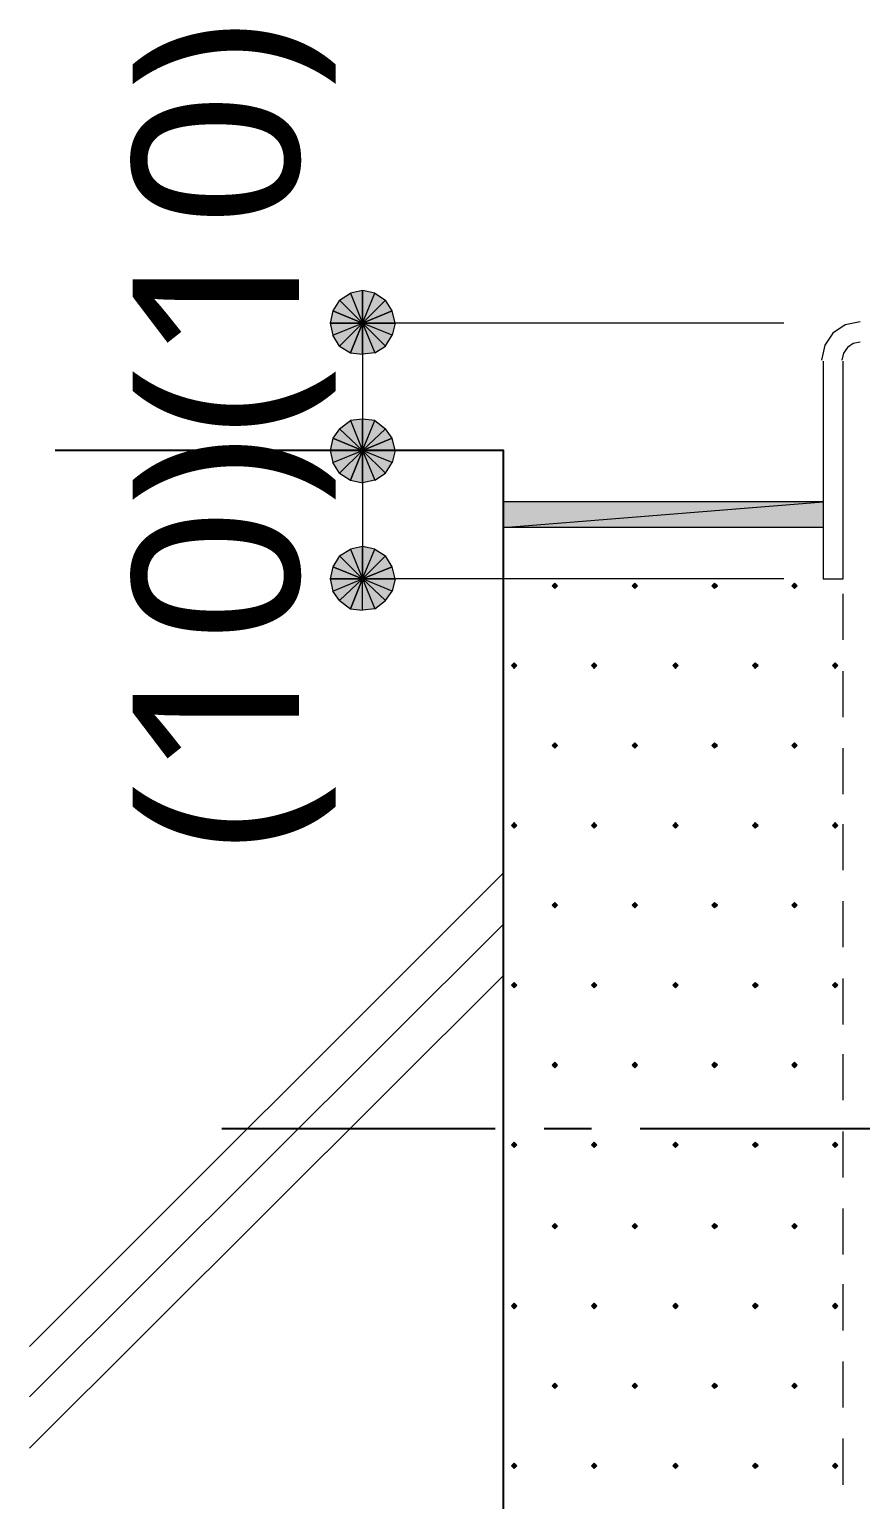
# Model space of a CAD drawing. Header units: millimetres. Extents: x 0 to 420, y 0 to 297.
# Drawn here: x 30.97 to 43.96, y 98.7 to 121.69 of the extents above; entities that cross this region are included whole.
import ezdxf
from ezdxf.enums import TextEntityAlignment as Align

# ---------------------------------------------------------------- set-up
doc = ezdxf.new("R2010")
doc.units = ezdxf.units.MM
doc.styles.add('kst32b', font='NotoSansJP-Variable.ttf')

msp = doc.modelspace()

# ---------------------------------------------------------------- hatches: boundary and pattern name
h = msp.add_hatch(color=7)
h.paths.add_polyline_path([(36.174, 117.602), (35.983, 117.56), (36.174, 117.094), (36.174, 117.602)])
h.paths.add_polyline_path([(35.983, 117.56), (36.174, 117.094), (35.814, 117.454), (35.983, 117.56)])
h.paths.add_polyline_path([(36.174, 117.094), (35.814, 117.454), (35.708, 117.284), (36.174, 117.094)])
h = msp.add_hatch(color=7)
h.paths.add_polyline_path([(36.639, 117.284), (36.534, 117.454), (36.174, 117.094), (36.639, 117.284)])
h.paths.add_polyline_path([(36.534, 117.454), (36.174, 117.094), (36.364, 117.56), (36.534, 117.454)])
h.paths.add_polyline_path([(36.174, 117.094), (36.364, 117.56), (36.174, 117.602), (36.174, 117.094)])
for points in [[(35.708, 117.284), (35.666, 117.094), (36.174, 117.094), (35.708, 117.284)], [(35.708, 115.295), (35.666, 115.104), (36.174, 115.104), (35.708, 115.295)], [(35.708, 113.284), (35.666, 113.093), (36.174, 113.093), (35.708, 113.284)], [(39.18, 113.03), (39.158, 113.009), (39.137, 112.988), (39.158, 112.966), (39.18, 112.945), (39.201, 112.966), (39.222, 112.988), (39.201, 113.009), (39.18, 113.03)], [(40.428, 113.03), (40.407, 113.009), (40.386, 112.988), (40.407, 112.966), (40.428, 112.945), (40.45, 112.966), (40.471, 112.988), (40.45, 113.009), (40.428, 113.03)], [(41.677, 113.03), (41.656, 113.009), (41.635, 112.988), (41.656, 112.966), (41.677, 112.945), (41.698, 112.966), (41.72, 112.988), (41.698, 113.009), (41.677, 113.03)], [(42.926, 113.03), (42.905, 113.009), (42.884, 112.988), (42.905, 112.966), (42.926, 112.945), (42.947, 112.966), (42.968, 112.988), (42.947, 113.009), (42.926, 113.03)], [(38.545, 111.781), (38.523, 111.76), (38.502, 111.739), (38.523, 111.718), (38.545, 111.696), (38.566, 111.718), (38.587, 111.739), (38.566, 111.76), (38.545, 111.781)], [(39.793, 111.781), (39.772, 111.76), (39.751, 111.739), (39.772, 111.718), (39.793, 111.696), (39.814, 111.718), (39.836, 111.739), (39.814, 111.76), (39.793, 111.781)], [(41.063, 111.781), (41.042, 111.76), (41.021, 111.739), (41.042, 111.718), (41.063, 111.696), (41.085, 111.718), (41.106, 111.739), (41.085, 111.76), (41.063, 111.781)], [(42.312, 111.781), (42.291, 111.76), (42.27, 111.739), (42.291, 111.718), (42.312, 111.696), (42.333, 111.718), (42.355, 111.739), (42.333, 111.76), (42.312, 111.781)], [(43.561, 111.781), (43.54, 111.76), (43.519, 111.739), (43.54, 111.718), (43.561, 111.696), (43.582, 111.718), (43.603, 111.739), (43.582, 111.76), (43.561, 111.781)], [(39.18, 110.532), (39.158, 110.511), (39.137, 110.49), (39.158, 110.469), (39.18, 110.448), (39.201, 110.469), (39.222, 110.49), (39.201, 110.511), (39.18, 110.532)], [(40.428, 110.532), (40.407, 110.511), (40.386, 110.49), (40.407, 110.469), (40.428, 110.448), (40.45, 110.469), (40.471, 110.49), (40.45, 110.511), (40.428, 110.532)], [(41.677, 110.532), (41.656, 110.511), (41.635, 110.49), (41.656, 110.469), (41.677, 110.448), (41.698, 110.469), (41.72, 110.49), (41.698, 110.511), (41.677, 110.532)], [(42.926, 110.532), (42.905, 110.511), (42.884, 110.49), (42.905, 110.469), (42.926, 110.448), (42.947, 110.469), (42.968, 110.49), (42.947, 110.511), (42.926, 110.532)], [(38.545, 109.284), (38.523, 109.262), (38.502, 109.241), (38.523, 109.22), (38.545, 109.199), (38.566, 109.22), (38.587, 109.241), (38.566, 109.262), (38.545, 109.284)], [(39.793, 109.284), (39.772, 109.262), (39.751, 109.241), (39.772, 109.22), (39.793, 109.199), (39.814, 109.22), (39.836, 109.241), (39.814, 109.262), (39.793, 109.284)], [(41.063, 109.284), (41.042, 109.262), (41.021, 109.241), (41.042, 109.22), (41.063, 109.199), (41.085, 109.22), (41.106, 109.241), (41.085, 109.262), (41.063, 109.284)], [(42.312, 109.284), (42.291, 109.262), (42.27, 109.241), (42.291, 109.22), (42.312, 109.199), (42.333, 109.22), (42.355, 109.241), (42.333, 109.262), (42.312, 109.284)], [(43.561, 109.284), (43.54, 109.262), (43.519, 109.241), (43.54, 109.22), (43.561, 109.199), (43.582, 109.22), (43.603, 109.241), (43.582, 109.262), (43.561, 109.284)], [(39.18, 108.035), (39.158, 108.013), (39.137, 107.992), (39.158, 107.971), (39.18, 107.95), (39.201, 107.971), (39.222, 107.992), (39.201, 108.013), (39.18, 108.035)], [(40.428, 108.035), (40.407, 108.013), (40.386, 107.992), (40.407, 107.971), (40.428, 107.95), (40.45, 107.971), (40.471, 107.992), (40.45, 108.013), (40.428, 108.035)], [(41.677, 108.035), (41.656, 108.013), (41.635, 107.992), (41.656, 107.971), (41.677, 107.95), (41.698, 107.971), (41.72, 107.992), (41.698, 108.013), (41.677, 108.035)], [(42.926, 108.035), (42.905, 108.013), (42.884, 107.992), (42.905, 107.971), (42.926, 107.95), (42.947, 107.971), (42.968, 107.992), (42.947, 108.013), (42.926, 108.035)], [(38.545, 106.786), (38.523, 106.765), (38.502, 106.743), (38.523, 106.722), (38.545, 106.701), (38.566, 106.722), (38.587, 106.743), (38.566, 106.765), (38.545, 106.786)], [(39.793, 106.786), (39.772, 106.765), (39.751, 106.743), (39.772, 106.722), (39.793, 106.701), (39.814, 106.722), (39.836, 106.743), (39.814, 106.765), (39.793, 106.786)], [(41.063, 106.786), (41.042, 106.765), (41.021, 106.743), (41.042, 106.722), (41.063, 106.701), (41.085, 106.722), (41.106, 106.743), (41.085, 106.765), (41.063, 106.786)], [(42.312, 106.786), (42.291, 106.765), (42.27, 106.743), (42.291, 106.722), (42.312, 106.701), (42.333, 106.722), (42.355, 106.743), (42.333, 106.765), (42.312, 106.786)], [(43.561, 106.786), (43.54, 106.765), (43.519, 106.743), (43.54, 106.722), (43.561, 106.701), (43.582, 106.722), (43.603, 106.743), (43.582, 106.765), (43.561, 106.786)], [(39.18, 105.537), (39.158, 105.516), (39.137, 105.495), (39.158, 105.473), (39.18, 105.452), (39.201, 105.473), (39.222, 105.495), (39.201, 105.516), (39.18, 105.537)], [(40.428, 105.537), (40.407, 105.516), (40.386, 105.495), (40.407, 105.473), (40.428, 105.452), (40.45, 105.473), (40.471, 105.495), (40.45, 105.516), (40.428, 105.537)], [(41.677, 105.537), (41.656, 105.516), (41.635, 105.495), (41.656, 105.473), (41.677, 105.452), (41.698, 105.473), (41.72, 105.495), (41.698, 105.516), (41.677, 105.537)], [(42.926, 105.537), (42.905, 105.516), (42.884, 105.495), (42.905, 105.473), (42.926, 105.452), (42.947, 105.473), (42.968, 105.495), (42.947, 105.516), (42.926, 105.537)], [(38.545, 104.288), (38.523, 104.267), (38.502, 104.246), (38.523, 104.225), (38.545, 104.204), (38.566, 104.225), (38.587, 104.246), (38.566, 104.267), (38.545, 104.288)], [(39.793, 104.288), (39.772, 104.267), (39.751, 104.246), (39.772, 104.225), (39.793, 104.204), (39.814, 104.225), (39.836, 104.246), (39.814, 104.267), (39.793, 104.288)], [(41.063, 104.288), (41.042, 104.267), (41.021, 104.246), (41.042, 104.225), (41.063, 104.204), (41.085, 104.225), (41.106, 104.246), (41.085, 104.267), (41.063, 104.288)], [(42.312, 104.288), (42.291, 104.267), (42.27, 104.246), (42.291, 104.225), (42.312, 104.204), (42.333, 104.225), (42.355, 104.246), (42.333, 104.267), (42.312, 104.288)], [(43.561, 104.288), (43.54, 104.267), (43.519, 104.246), (43.54, 104.225), (43.561, 104.204), (43.582, 104.225), (43.603, 104.246), (43.582, 104.267), (43.561, 104.288)], [(39.18, 103.018), (39.158, 102.997), (39.137, 102.976), (39.158, 102.955), (39.18, 102.934), (39.201, 102.955), (39.222, 102.976), (39.201, 102.997), (39.18, 103.018)], [(40.428, 103.018), (40.407, 102.997), (40.386, 102.976), (40.407, 102.955), (40.428, 102.934), (40.45, 102.955), (40.471, 102.976), (40.45, 102.997), (40.428, 103.018)], [(41.677, 103.018), (41.656, 102.997), (41.635, 102.976), (41.656, 102.955), (41.677, 102.934), (41.698, 102.955), (41.72, 102.976), (41.698, 102.997), (41.677, 103.018)], [(42.926, 103.018), (42.905, 102.997), (42.884, 102.976), (42.905, 102.955), (42.926, 102.934), (42.947, 102.955), (42.968, 102.976), (42.947, 102.997), (42.926, 103.018)], [(38.545, 101.769), (38.523, 101.748), (38.502, 101.727), (38.523, 101.706), (38.545, 101.685), (38.566, 101.706), (38.587, 101.727), (38.566, 101.748), (38.545, 101.769)], [(39.793, 101.769), (39.772, 101.748), (39.751, 101.727), (39.772, 101.706), (39.793, 101.685), (39.814, 101.706), (39.836, 101.727), (39.814, 101.748), (39.793, 101.769)], [(41.063, 101.769), (41.042, 101.748), (41.021, 101.727), (41.042, 101.706), (41.063, 101.685), (41.085, 101.706), (41.106, 101.727), (41.085, 101.748), (41.063, 101.769)], [(42.312, 101.769), (42.291, 101.748), (42.27, 101.727), (42.291, 101.706), (42.312, 101.685), (42.333, 101.706), (42.355, 101.727), (42.333, 101.748), (42.312, 101.769)], [(43.561, 101.769), (43.54, 101.748), (43.519, 101.727), (43.54, 101.706), (43.561, 101.685), (43.582, 101.706), (43.603, 101.727), (43.582, 101.748), (43.561, 101.769)], [(39.18, 100.521), (39.158, 100.499), (39.137, 100.478), (39.158, 100.457), (39.18, 100.436), (39.201, 100.457), (39.222, 100.478), (39.201, 100.499), (39.18, 100.521)], [(40.428, 100.521), (40.407, 100.499), (40.386, 100.478), (40.407, 100.457), (40.428, 100.436), (40.45, 100.457), (40.471, 100.478), (40.45, 100.499), (40.428, 100.521)], [(41.677, 100.521), (41.656, 100.499), (41.635, 100.478), (41.656, 100.457), (41.677, 100.436), (41.698, 100.457), (41.72, 100.478), (41.698, 100.499), (41.677, 100.521)], [(42.926, 100.521), (42.905, 100.499), (42.884, 100.478), (42.905, 100.457), (42.926, 100.436), (42.947, 100.457), (42.968, 100.478), (42.947, 100.499), (42.926, 100.521)], [(38.545, 99.272), (38.523, 99.25), (38.502, 99.229), (38.523, 99.208), (38.545, 99.187), (38.566, 99.208), (38.587, 99.229), (38.566, 99.25), (38.545, 99.272)], [(39.793, 99.272), (39.772, 99.25), (39.751, 99.229), (39.772, 99.208), (39.793, 99.187), (39.814, 99.208), (39.836, 99.229), (39.814, 99.25), (39.793, 99.272)], [(41.063, 99.272), (41.042, 99.25), (41.021, 99.229), (41.042, 99.208), (41.063, 99.187), (41.085, 99.208), (41.106, 99.229), (41.085, 99.25), (41.063, 99.272)], [(42.312, 99.272), (42.291, 99.25), (42.27, 99.229), (42.291, 99.208), (42.312, 99.187), (42.333, 99.208), (42.355, 99.229), (42.333, 99.25), (42.312, 99.272)], [(43.561, 99.272), (43.54, 99.25), (43.519, 99.229), (43.54, 99.208), (43.561, 99.187), (43.582, 99.208), (43.603, 99.229), (43.582, 99.25), (43.561, 99.272)]]:
    msp.add_hatch(color=7).paths.add_polyline_path(points)
h = msp.add_hatch(color=7)
h.paths.add_polyline_path([(36.534, 116.734), (36.639, 116.904), (36.174, 117.094), (36.534, 116.734)])
h.paths.add_polyline_path([(36.639, 116.904), (36.174, 117.094), (36.682, 117.094), (36.639, 116.904)])
h.paths.add_polyline_path([(36.174, 117.094), (36.682, 117.094), (36.639, 117.284), (36.174, 117.094)])
h = msp.add_hatch(color=7)
h.paths.add_polyline_path([(35.666, 117.094), (35.708, 116.904), (36.174, 117.094), (35.666, 117.094)])
h.paths.add_polyline_path([(35.708, 116.904), (36.174, 117.094), (35.814, 116.734), (35.708, 116.904)])
h.paths.add_polyline_path([(36.174, 117.094), (35.814, 116.734), (35.983, 116.628), (36.174, 117.094)])
h = msp.add_hatch(color=7)
h.paths.add_polyline_path([(35.983, 116.628), (36.174, 116.607), (36.174, 117.094), (35.983, 116.628)])
h.paths.add_polyline_path([(36.174, 116.607), (36.174, 117.094), (36.364, 116.628), (36.174, 116.607)])
h.paths.add_polyline_path([(36.174, 117.094), (36.364, 116.628), (36.534, 116.734), (36.174, 117.094)])
h = msp.add_hatch(color=7)
h.paths.add_polyline_path([(36.174, 115.591), (35.983, 115.57), (36.174, 115.104), (36.174, 115.591)])
h.paths.add_polyline_path([(35.983, 115.57), (36.174, 115.104), (35.814, 115.443), (35.983, 115.57)])
h.paths.add_polyline_path([(36.174, 115.104), (35.814, 115.443), (35.708, 115.295), (36.174, 115.104)])
h = msp.add_hatch(color=7)
h.paths.add_polyline_path([(36.639, 115.295), (36.534, 115.443), (36.174, 115.104), (36.639, 115.295)])
h.paths.add_polyline_path([(36.534, 115.443), (36.174, 115.104), (36.364, 115.57), (36.534, 115.443)])
h.paths.add_polyline_path([(36.174, 115.104), (36.364, 115.57), (36.174, 115.591), (36.174, 115.104)])
h = msp.add_hatch(color=7)
h.paths.add_polyline_path([(36.534, 114.745), (36.639, 114.914), (36.174, 115.104), (36.534, 114.745)])
h.paths.add_polyline_path([(36.639, 114.914), (36.174, 115.104), (36.682, 115.104), (36.639, 114.914)])
h.paths.add_polyline_path([(36.174, 115.104), (36.682, 115.104), (36.639, 115.295), (36.174, 115.104)])
h = msp.add_hatch(color=7)
h.paths.add_polyline_path([(35.666, 115.104), (35.708, 114.914), (36.174, 115.104), (35.666, 115.104)])
h.paths.add_polyline_path([(35.708, 114.914), (36.174, 115.104), (35.814, 114.745), (35.708, 114.914)])
h.paths.add_polyline_path([(36.174, 115.104), (35.814, 114.745), (35.983, 114.639), (36.174, 115.104)])
h = msp.add_hatch(color=7)
h.paths.add_polyline_path([(35.983, 114.639), (36.174, 114.596), (36.174, 115.104), (35.983, 114.639)])
h.paths.add_polyline_path([(36.174, 114.596), (36.174, 115.104), (36.364, 114.639), (36.174, 114.596)])
h.paths.add_polyline_path([(36.174, 115.104), (36.364, 114.639), (36.534, 114.745), (36.174, 115.104)])
h = msp.add_hatch(color=7)
h.paths.add_polyline_path([(38.375, 114.3), (38.375, 113.898), (43.371, 114.3), (38.375, 114.3)])
h.paths.add_polyline_path([(38.375, 113.898), (43.371, 114.3), (43.371, 113.898), (38.375, 113.898)])
h = msp.add_hatch(color=7)
h.paths.add_polyline_path([(36.174, 113.602), (35.983, 113.559), (36.174, 113.093), (36.174, 113.602)])
h.paths.add_polyline_path([(35.983, 113.559), (36.174, 113.093), (35.814, 113.453), (35.983, 113.559)])
h.paths.add_polyline_path([(36.174, 113.093), (35.814, 113.453), (35.708, 113.284), (36.174, 113.093)])
h = msp.add_hatch(color=7)
h.paths.add_polyline_path([(36.639, 113.284), (36.534, 113.453), (36.174, 113.093), (36.639, 113.284)])
h.paths.add_polyline_path([(36.534, 113.453), (36.174, 113.093), (36.364, 113.559), (36.534, 113.453)])
h.paths.add_polyline_path([(36.174, 113.093), (36.364, 113.559), (36.174, 113.602), (36.174, 113.093)])
h = msp.add_hatch(color=7)
h.paths.add_polyline_path([(35.666, 113.093), (35.708, 112.903), (36.174, 113.093), (35.666, 113.093)])
h.paths.add_polyline_path([(35.708, 112.903), (36.174, 113.093), (35.814, 112.755), (35.708, 112.903)])
h.paths.add_polyline_path([(36.174, 113.093), (35.814, 112.755), (35.983, 112.628), (36.174, 113.093)])
h = msp.add_hatch(color=7)
h.paths.add_polyline_path([(35.983, 112.628), (36.174, 112.607), (36.174, 113.093), (35.983, 112.628)])
h.paths.add_polyline_path([(36.174, 112.607), (36.174, 113.093), (36.364, 112.628), (36.174, 112.607)])
h.paths.add_polyline_path([(36.174, 113.093), (36.364, 112.628), (36.534, 112.755), (36.174, 113.093)])
h = msp.add_hatch(color=7)
h.paths.add_polyline_path([(36.534, 112.755), (36.639, 112.903), (36.174, 113.093), (36.534, 112.755)])
h.paths.add_polyline_path([(36.639, 112.903), (36.174, 113.093), (36.682, 113.093), (36.639, 112.903)])
h.paths.add_polyline_path([(36.174, 113.093), (36.682, 113.093), (36.639, 113.284), (36.174, 113.093)])

# ---------------------------------------------------------------- linework, layer by layer
at = {"lineweight": 0}
for points in [[(35.983, 117.56), (36.174, 117.094), (35.814, 117.454)], [(36.174, 117.602), (35.983, 117.56), (36.174, 117.094)], [(36.174, 117.094), (36.364, 117.56), (36.174, 117.602)], [(36.534, 117.454), (36.174, 117.094), (36.364, 117.56)], [(35.708, 117.284), (35.666, 117.094), (36.174, 117.094)], [(36.174, 117.094), (35.814, 117.454), (35.708, 117.284)], [(36.639, 117.284), (36.534, 117.454), (36.174, 117.094)], [(36.174, 117.094), (36.682, 117.094), (36.639, 117.284)], [(35.666, 117.094), (35.708, 116.904), (36.174, 117.094)], [(35.708, 116.904), (36.174, 117.094), (35.814, 116.734)], [(36.174, 117.094), (35.814, 116.734), (35.983, 116.628)], [(35.983, 116.628), (36.174, 116.607), (36.174, 117.094)], [(36.174, 116.607), (36.174, 117.094), (36.364, 116.628)], [(36.174, 117.094), (36.364, 116.628), (36.534, 116.734)], [(36.534, 116.734), (36.639, 116.904), (36.174, 117.094)], [(36.639, 116.904), (36.174, 117.094), (36.682, 117.094)], [(36.174, 115.104), (35.814, 115.443), (35.708, 115.295)], [(35.983, 115.57), (36.174, 115.104), (35.814, 115.443)], [(36.174, 115.591), (35.983, 115.57), (36.174, 115.104)], [(36.174, 115.104), (36.364, 115.57), (36.174, 115.591)], [(36.534, 115.443), (36.174, 115.104), (36.364, 115.57)], [(36.639, 115.295), (36.534, 115.443), (36.174, 115.104)], [(35.708, 115.295), (35.666, 115.104), (36.174, 115.104)], [(36.174, 115.104), (36.682, 115.104), (36.639, 115.295)], [(35.666, 115.104), (35.708, 114.914), (36.174, 115.104)], [(35.708, 114.914), (36.174, 115.104), (35.814, 114.745)], [(36.174, 115.104), (35.814, 114.745), (35.983, 114.639)], [(35.983, 114.639), (36.174, 114.596), (36.174, 115.104)], [(36.174, 114.596), (36.174, 115.104), (36.364, 114.639)], [(36.174, 115.104), (36.364, 114.639), (36.534, 114.745)], [(36.534, 114.745), (36.639, 114.914), (36.174, 115.104)], [(36.639, 114.914), (36.174, 115.104), (36.682, 115.104)], [(38.375, 114.3), (38.375, 113.898), (43.371, 114.3)], [(38.375, 113.898), (43.371, 114.3), (43.371, 113.898)], [(35.983, 113.559), (36.174, 113.093), (35.814, 113.453)], [(36.174, 113.602), (35.983, 113.559), (36.174, 113.093)], [(36.174, 113.093), (36.364, 113.559), (36.174, 113.602)], [(36.534, 113.453), (36.174, 113.093), (36.364, 113.559)], [(36.174, 113.093), (35.814, 113.453), (35.708, 113.284)], [(36.639, 113.284), (36.534, 113.453), (36.174, 113.093)], [(35.708, 113.284), (35.666, 113.093), (36.174, 113.093)], [(35.666, 113.093), (35.708, 112.903), (36.174, 113.093)], [(35.708, 112.903), (36.174, 113.093), (35.814, 112.755)], [(36.174, 113.093), (35.814, 112.755), (35.983, 112.628)], [(35.983, 112.628), (36.174, 112.607), (36.174, 113.093)], [(36.174, 113.093), (36.682, 113.093), (36.639, 113.284)], [(36.174, 112.607), (36.174, 113.093), (36.364, 112.628)], [(36.174, 113.093), (36.364, 112.628), (36.534, 112.755)], [(36.534, 112.755), (36.639, 112.903), (36.174, 113.093)], [(36.639, 112.903), (36.174, 113.093), (36.682, 113.093)], [(39.18, 113.03), (39.158, 113.009), (39.137, 112.988), (39.158, 112.966), (39.18, 112.945), (39.201, 112.966), (39.222, 112.988), (39.201, 113.009)], [(40.428, 113.03), (40.407, 113.009), (40.386, 112.988), (40.407, 112.966), (40.428, 112.945), (40.45, 112.966), (40.471, 112.988), (40.45, 113.009)], [(41.677, 113.03), (41.656, 113.009), (41.635, 112.988), (41.656, 112.966), (41.677, 112.945), (41.698, 112.966), (41.72, 112.988), (41.698, 113.009)], [(42.926, 113.03), (42.905, 113.009), (42.884, 112.988), (42.905, 112.966), (42.926, 112.945), (42.947, 112.966), (42.968, 112.988), (42.947, 113.009)], [(38.545, 111.781), (38.523, 111.76), (38.502, 111.739), (38.523, 111.718), (38.545, 111.696), (38.566, 111.718), (38.587, 111.739), (38.566, 111.76)], [(39.793, 111.781), (39.772, 111.76), (39.751, 111.739), (39.772, 111.718), (39.793, 111.696), (39.814, 111.718), (39.836, 111.739), (39.814, 111.76)], [(41.063, 111.781), (41.042, 111.76), (41.021, 111.739), (41.042, 111.718), (41.063, 111.696), (41.085, 111.718), (41.106, 111.739), (41.085, 111.76)], [(42.312, 111.781), (42.291, 111.76), (42.27, 111.739), (42.291, 111.718), (42.312, 111.696), (42.333, 111.718), (42.355, 111.739), (42.333, 111.76)], [(43.561, 111.781), (43.54, 111.76), (43.519, 111.739), (43.54, 111.718), (43.561, 111.696), (43.582, 111.718), (43.603, 111.739), (43.582, 111.76)], [(39.18, 110.532), (39.158, 110.511), (39.137, 110.49), (39.158, 110.469), (39.18, 110.448), (39.201, 110.469), (39.222, 110.49), (39.201, 110.511)], [(40.428, 110.532), (40.407, 110.511), (40.386, 110.49), (40.407, 110.469), (40.428, 110.448), (40.45, 110.469), (40.471, 110.49), (40.45, 110.511)], [(41.677, 110.532), (41.656, 110.511), (41.635, 110.49), (41.656, 110.469), (41.677, 110.448), (41.698, 110.469), (41.72, 110.49), (41.698, 110.511)], [(42.926, 110.532), (42.905, 110.511), (42.884, 110.49), (42.905, 110.469), (42.926, 110.448), (42.947, 110.469), (42.968, 110.49), (42.947, 110.511)], [(38.545, 109.284), (38.523, 109.262), (38.502, 109.241), (38.523, 109.22), (38.545, 109.199), (38.566, 109.22), (38.587, 109.241), (38.566, 109.262)], [(39.793, 109.284), (39.772, 109.262), (39.751, 109.241), (39.772, 109.22), (39.793, 109.199), (39.814, 109.22), (39.836, 109.241), (39.814, 109.262)], [(41.063, 109.284), (41.042, 109.262), (41.021, 109.241), (41.042, 109.22), (41.063, 109.199), (41.085, 109.22), (41.106, 109.241), (41.085, 109.262)], [(42.312, 109.284), (42.291, 109.262), (42.27, 109.241), (42.291, 109.22), (42.312, 109.199), (42.333, 109.22), (42.355, 109.241), (42.333, 109.262)], [(43.561, 109.284), (43.54, 109.262), (43.519, 109.241), (43.54, 109.22), (43.561, 109.199), (43.582, 109.22), (43.603, 109.241), (43.582, 109.262)], [(39.18, 108.035), (39.158, 108.013), (39.137, 107.992), (39.158, 107.971), (39.18, 107.95), (39.201, 107.971), (39.222, 107.992), (39.201, 108.013)], [(40.428, 108.035), (40.407, 108.013), (40.386, 107.992), (40.407, 107.971), (40.428, 107.95), (40.45, 107.971), (40.471, 107.992), (40.45, 108.013)], [(41.677, 108.035), (41.656, 108.013), (41.635, 107.992), (41.656, 107.971), (41.677, 107.95), (41.698, 107.971), (41.72, 107.992), (41.698, 108.013)], [(42.926, 108.035), (42.905, 108.013), (42.884, 107.992), (42.905, 107.971), (42.926, 107.95), (42.947, 107.971), (42.968, 107.992), (42.947, 108.013)], [(38.545, 106.786), (38.523, 106.765), (38.502, 106.743), (38.523, 106.722), (38.545, 106.701), (38.566, 106.722), (38.587, 106.743), (38.566, 106.765)], [(39.793, 106.786), (39.772, 106.765), (39.751, 106.743), (39.772, 106.722), (39.793, 106.701), (39.814, 106.722), (39.836, 106.743), (39.814, 106.765)], [(41.063, 106.786), (41.042, 106.765), (41.021, 106.743), (41.042, 106.722), (41.063, 106.701), (41.085, 106.722), (41.106, 106.743), (41.085, 106.765)], [(42.312, 106.786), (42.291, 106.765), (42.27, 106.743), (42.291, 106.722), (42.312, 106.701), (42.333, 106.722), (42.355, 106.743), (42.333, 106.765)], [(43.561, 106.786), (43.54, 106.765), (43.519, 106.743), (43.54, 106.722), (43.561, 106.701), (43.582, 106.722), (43.603, 106.743), (43.582, 106.765)], [(39.18, 105.537), (39.158, 105.516), (39.137, 105.495), (39.158, 105.473), (39.18, 105.452), (39.201, 105.473), (39.222, 105.495), (39.201, 105.516)], [(40.428, 105.537), (40.407, 105.516), (40.386, 105.495), (40.407, 105.473), (40.428, 105.452), (40.45, 105.473), (40.471, 105.495), (40.45, 105.516)], [(41.677, 105.537), (41.656, 105.516), (41.635, 105.495), (41.656, 105.473), (41.677, 105.452), (41.698, 105.473), (41.72, 105.495), (41.698, 105.516)], [(42.926, 105.537), (42.905, 105.516), (42.884, 105.495), (42.905, 105.473), (42.926, 105.452), (42.947, 105.473), (42.968, 105.495), (42.947, 105.516)], [(38.545, 104.288), (38.523, 104.267), (38.502, 104.246), (38.523, 104.225), (38.545, 104.204), (38.566, 104.225), (38.587, 104.246), (38.566, 104.267)], [(39.793, 104.288), (39.772, 104.267), (39.751, 104.246), (39.772, 104.225), (39.793, 104.204), (39.814, 104.225), (39.836, 104.246), (39.814, 104.267)], [(41.063, 104.288), (41.042, 104.267), (41.021, 104.246), (41.042, 104.225), (41.063, 104.204), (41.085, 104.225), (41.106, 104.246), (41.085, 104.267)], [(42.312, 104.288), (42.291, 104.267), (42.27, 104.246), (42.291, 104.225), (42.312, 104.204), (42.333, 104.225), (42.355, 104.246), (42.333, 104.267)], [(43.561, 104.288), (43.54, 104.267), (43.519, 104.246), (43.54, 104.225), (43.561, 104.204), (43.582, 104.225), (43.603, 104.246), (43.582, 104.267)], [(39.18, 103.018), (39.158, 102.997), (39.137, 102.976), (39.158, 102.955), (39.18, 102.934), (39.201, 102.955), (39.222, 102.976), (39.201, 102.997)], [(40.428, 103.018), (40.407, 102.997), (40.386, 102.976), (40.407, 102.955), (40.428, 102.934), (40.45, 102.955), (40.471, 102.976), (40.45, 102.997)], [(41.677, 103.018), (41.656, 102.997), (41.635, 102.976), (41.656, 102.955), (41.677, 102.934), (41.698, 102.955), (41.72, 102.976), (41.698, 102.997)], [(42.926, 103.018), (42.905, 102.997), (42.884, 102.976), (42.905, 102.955), (42.926, 102.934), (42.947, 102.955), (42.968, 102.976), (42.947, 102.997)], [(38.545, 101.769), (38.523, 101.748), (38.502, 101.727), (38.523, 101.706), (38.545, 101.685), (38.566, 101.706), (38.587, 101.727), (38.566, 101.748)], [(39.793, 101.769), (39.772, 101.748), (39.751, 101.727), (39.772, 101.706), (39.793, 101.685), (39.814, 101.706), (39.836, 101.727), (39.814, 101.748)], [(41.063, 101.769), (41.042, 101.748), (41.021, 101.727), (41.042, 101.706), (41.063, 101.685), (41.085, 101.706), (41.106, 101.727), (41.085, 101.748)], [(42.312, 101.769), (42.291, 101.748), (42.27, 101.727), (42.291, 101.706), (42.312, 101.685), (42.333, 101.706), (42.355, 101.727), (42.333, 101.748)], [(43.561, 101.769), (43.54, 101.748), (43.519, 101.727), (43.54, 101.706), (43.561, 101.685), (43.582, 101.706), (43.603, 101.727), (43.582, 101.748)], [(39.18, 100.521), (39.158, 100.499), (39.137, 100.478), (39.158, 100.457), (39.18, 100.436), (39.201, 100.457), (39.222, 100.478), (39.201, 100.499)], [(40.428, 100.521), (40.407, 100.499), (40.386, 100.478), (40.407, 100.457), (40.428, 100.436), (40.45, 100.457), (40.471, 100.478), (40.45, 100.499)], [(41.677, 100.521), (41.656, 100.499), (41.635, 100.478), (41.656, 100.457), (41.677, 100.436), (41.698, 100.457), (41.72, 100.478), (41.698, 100.499)], [(42.926, 100.521), (42.905, 100.499), (42.884, 100.478), (42.905, 100.457), (42.926, 100.436), (42.947, 100.457), (42.968, 100.478), (42.947, 100.499)], [(38.545, 99.272), (38.523, 99.25), (38.502, 99.229), (38.523, 99.208), (38.545, 99.187), (38.566, 99.208), (38.587, 99.229), (38.566, 99.25)], [(39.793, 99.272), (39.772, 99.25), (39.751, 99.229), (39.772, 99.208), (39.793, 99.187), (39.814, 99.208), (39.836, 99.229), (39.814, 99.25)], [(41.063, 99.272), (41.042, 99.25), (41.021, 99.229), (41.042, 99.208), (41.063, 99.187), (41.085, 99.208), (41.106, 99.229), (41.085, 99.25)], [(42.312, 99.272), (42.291, 99.25), (42.27, 99.229), (42.291, 99.208), (42.312, 99.187), (42.333, 99.208), (42.355, 99.229), (42.333, 99.25)], [(43.561, 99.272), (43.54, 99.25), (43.519, 99.229), (43.54, 99.208), (43.561, 99.187), (43.582, 99.208), (43.603, 99.229), (43.582, 99.25)]]:
    msp.add_lwpolyline(points, close=True, dxfattribs=at)
at = {"lineweight": 13}
for points in [[(42.757, 117.094), (36.174, 117.094)], [(36.174, 117.094), (36.174, 115.104), (36.174, 113.093)], [(43.953, 117.115), (43.718, 117.068), (43.526, 116.938), (43.397, 116.747), (43.349, 116.512)], [(43.953, 116.798), (43.841, 116.775), (43.751, 116.714), (43.689, 116.623), (43.667, 116.512)], [(43.371, 116.501), (43.371, 113.093), (43.688, 113.093), (43.688, 116.501)], [(43.688, 114.533), (43.688, 115.316)], [(43.688, 113.347), (43.688, 114.067)], [(42.757, 113.093), (36.174, 113.093)], [(43.688, 112.141), (43.688, 112.861)], [(43.688, 110.934), (43.688, 111.654)], [(43.688, 109.728), (43.688, 110.448)], [(43.688, 108.543), (43.688, 109.262)], [(38.375, 108.5), (30.967, 101.092)], [(43.688, 107.336), (43.688, 108.056)], [(38.375, 107.696), (30.967, 100.309)], [(38.375, 106.892), (30.967, 99.504)], [(43.688, 106.13), (43.688, 106.849)], [(43.688, 104.944), (43.688, 105.664)], [(43.688, 103.738), (43.688, 104.457)], [(43.688, 102.531), (43.688, 103.251)], [(43.688, 101.346), (43.688, 102.066)], [(43.688, 100.139), (43.688, 100.859)], [(43.688, 98.933), (43.688, 99.653)]]:
    msp.add_lwpolyline(points, dxfattribs=at)
at = {"lineweight": 25}
for points in [[(38.375, 81.64), (38.375, 115.104), (31.369, 115.104)], [(33.973, 104.5), (38.248, 104.5)], [(39.01, 104.5), (39.751, 104.5)], [(40.513, 104.5), (44.81, 104.5)]]:
    msp.add_lwpolyline(points, dxfattribs=at)

# ---------------------------------------------------------------- texts
at = {"style": 'kst32b'}
for p, p2 in [((35.179, 115.337), (35.179, 121.834)), ((35.179, 108.839), (35.179, 115.336))]:
    msp.add_text('(10)', height=2.5989, dxfattribs=at).set_placement(p, p2, align=Align.FIT)

doc.saveas('drawing.dxf')
